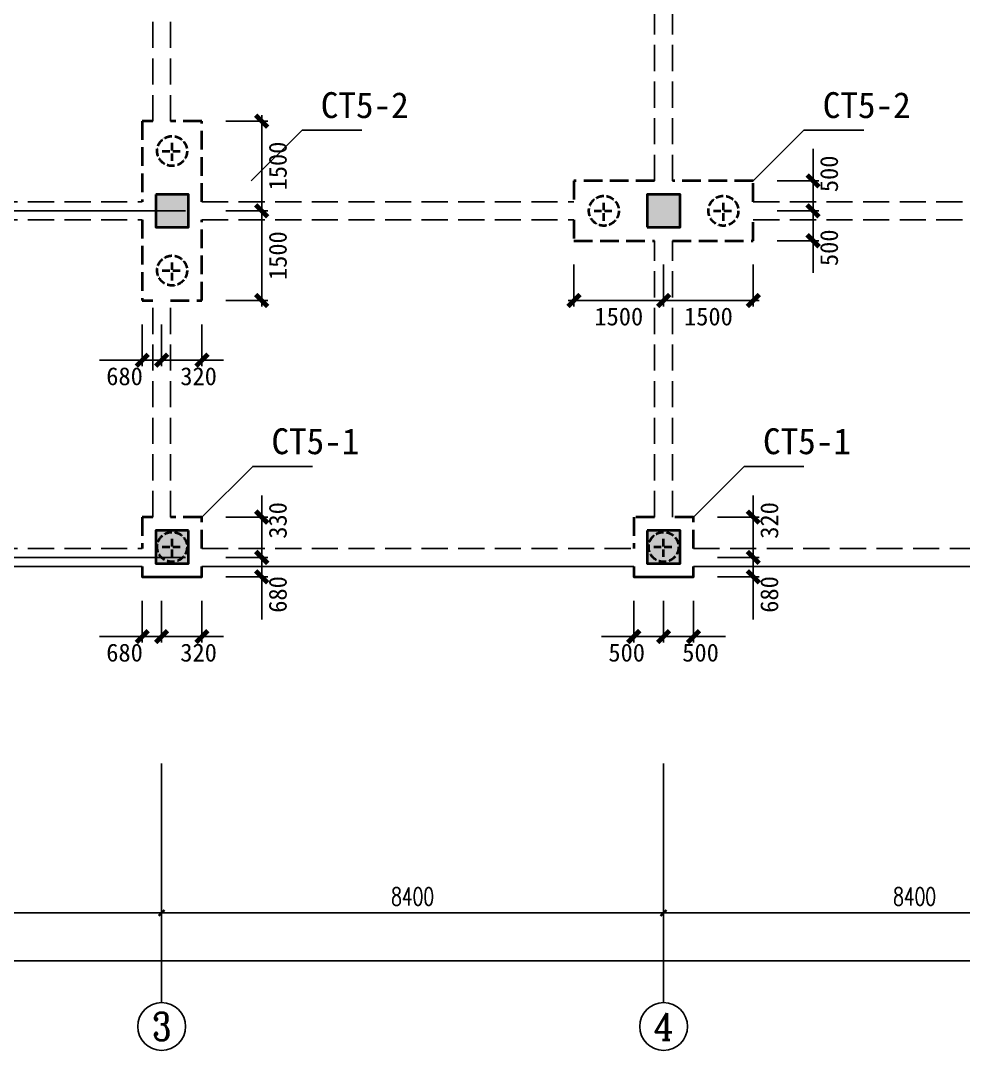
# Model space of a CAD drawing. Header units: millimetres. Extents: x -8252 to 341964, y -299084 to 206355.
# Drawn here: x 156173 to 171950, y -6934 to 10300 of the extents above; entities that cross this region are included whole.
import ezdxf
from ezdxf.enums import TextEntityAlignment as Align

# ---------------------------------------------------------------- set-up
doc = ezdxf.new("R2010")
doc.units = ezdxf.units.MM
doc.header["$LTSCALE"] = 500
doc.header["$PDMODE"] = 2
doc.header["$PDSIZE"] = 200
doc.linetypes.add('DASH', pattern=[0.35, 0.25, -0.1])
doc.linetypes.add('DASHDOT', pattern=[25.4, 12.7, -6.35, 0, -6.35])
for name, color, linetype in [('AXIS', 3, 'Continuous'), ('AXIS_TEXT', 7, 'Continuous'), ('dim____', 70, 'Continuous'), ('DOTE', 20, 'DASHDOT'), ('txt', 7, 'Continuous')]:
    doc.layers.add(name, color=color, linetype=linetype)
for name, color, linetype, lineweight in [('kz', 50, 'Continuous', 25), ('s117', 4, 'Continuous', 25), ('s121', 2, 'Continuous', 35), ('zkz', 200, 'Continuous', 35)]:
    doc.layers.add(name, color=color, linetype=linetype, lineweight=lineweight)
doc.styles.add('_TCH_AXIS', font='COMPLEX', dxfattribs={"bigfont": 'GBCBIG'})
doc.styles.add('_TCH_DIM_T3', font='SIMPLEX', dxfattribs={"width": 0.705882, "bigfont": 'GBCBIG'})
doc.styles.add('COMPLEX', font='COMPLEX')
doc.styles.add('宋体', font='')
doc.styles.get('宋体').set_extended_font_data('宋体')
doc.dimstyles.new('_TCH_ARCH&&100', dxfattribs={"dimtxt": 297.5, "dimasz": 100, "dimexe": 250, "dimexo": 300, "dimgap": 126.25, "dimtad": 1, "dimdec": 0, "dimzin": 0, "dimdsep": 46, "dimtxsty": '_TCH_DIM_T3', "dimblk": 'ARCHTICK', "dimcen": 0.09, "dimclrt": 7, "dimazin": 2, "dimtfac": 1, "dimtdec": 0, "dimtix": 1, "dimtmove": 2, "dimatfit": 3, "dimfxl": 100, "dimtolj": 1, "dimtzin": 0, "dimarcsym": 0})
doc.dimstyles.new('ISO-25', dxfattribs={"dimtxt": 2.5, "dimasz": 2.5, "dimexe": 1.25, "dimexo": 0.625, "dimtad": 1, "dimtxsty": 'Standard', "dimcen": 2.5, "dimadec": 0, "dimazin": 0, "dimtfac": 1, "dimtmove": 0, "dimatfit": 3, "dimfxl": 1, "dimarcsym": 0})

# ---------------------------------------------------------------- blocks, each defined once
blk = doc.blocks.new('_ArchTick')
at = {"color": 0, "linetype": 'ByBlock', "const_width": 0.4}
blk.add_lwpolyline([(-0.5, -0.5), (0.5, 0.5)], dxfattribs=at)
blk = doc.blocks.new('*D36')
at = {"layer": 'Defpoints', "color": 0, "transparency": 16777216}
for p in [(166433, 991), (166933, 991), (166933, -9)]:
    blk.add_point(p, dxfattribs=at)
at = {"layer": 'dim____', "color": 0, "lineweight": -2, "transparency": 16777216}
for p, q in [((166433, 591), (166433, -109)), ((166933, 591), (166933, -109)), ((166333, -9), (166933, -9)), ((166933, -9), (167970, -9))]:
    blk.add_line(p, q, dxfattribs=at)
at = {"layer": 'dim____', "color": 0, "lineweight": -2, "transparency": 16777216, "xscale": 200, "yscale": 200, "zscale": 200, "rotation": 180}
blk.add_blockref('_ArchTick', (166433, -9), dxfattribs=at)
at = {"layer": 'dim____', "color": 0, "lineweight": -2, "transparency": 16777216, "xscale": 200, "yscale": 200, "zscale": 200}
blk.add_blockref('_ArchTick', (166933, -9), dxfattribs=at)
at = {"layer": 'dim____', "color": 7, "transparency": 16777216, "insert": (167551, -279), "char_height": 300, "attachment_point": 5, "style": '宋体'}
blk.add_mtext('500', dxfattribs=at)
blk = doc.blocks.new('*D37')
at = {"layer": 'Defpoints', "color": 0, "transparency": 16777216}
for p in [(166933, 991), (167433, 991), (166933, -9)]:
    blk.add_point(p, dxfattribs=at)
at = {"layer": 'dim____', "color": 0, "lineweight": -2, "transparency": 16777216}
for p, q in [((166933, 591), (166933, -109)), ((167433, 591), (167433, -109)), ((166933, -9), (165896, -9)), ((167533, -9), (166933, -9))]:
    blk.add_line(p, q, dxfattribs=at)
at = {"layer": 'dim____', "color": 0, "lineweight": -2, "transparency": 16777216, "xscale": 200, "yscale": 200, "zscale": 200, "rotation": 180}
blk.add_blockref('_ArchTick', (166933, -9), dxfattribs=at)
at = {"layer": 'dim____', "color": 0, "lineweight": -2, "transparency": 16777216, "xscale": 200, "yscale": 200, "zscale": 200}
blk.add_blockref('_ArchTick', (167433, -9), dxfattribs=at)
at = {"layer": 'dim____', "color": 7, "transparency": 16777216, "insert": (166315, -279), "char_height": 300, "attachment_point": 5, "style": '宋体'}
blk.add_mtext('500', dxfattribs=at)
blk = doc.blocks.new('*D38')
at = {"layer": 'Defpoints', "color": 0, "transparency": 16777216}
for p in [(167433, 1316), (168433, 1316), (167433, 991)]:
    blk.add_point(p, dxfattribs=at)
at = {"layer": 'dim____', "color": 0, "lineweight": -2, "transparency": 16777216}
for p, q in [((168433, 1316), (168433, 2353)), ((167833, 1316), (168533, 1316)), ((168433, 891), (168433, 1316)), ((167833, 991), (168533, 991))]:
    blk.add_line(p, q, dxfattribs=at)
at = {"layer": 'dim____', "color": 0, "lineweight": -2, "transparency": 16777216, "xscale": 200, "yscale": 200, "zscale": 200}
for p, rotation in [((168433, 1316), 90), ((168433, 991), 270)]:
    blk.add_blockref('_ArchTick', p, dxfattribs=dict(at, rotation=rotation))
at = {"layer": 'dim____', "color": 7, "transparency": 16777216, "insert": (168703, 1935), "char_height": 300, "attachment_point": 5, "rotation": 90, "style": '宋体'}
blk.add_mtext('320', dxfattribs=at)
blk = doc.blocks.new('*D39')
at = {"layer": 'Defpoints', "color": 0, "transparency": 16777216}
for p in [(167433, 1991), (167433, 1316), (168433, 1316)]:
    blk.add_point(p, dxfattribs=at)
at = {"layer": 'dim____', "color": 0, "lineweight": -2, "transparency": 16777216}
for p, q in [((168433, 2091), (168433, 1316)), ((167833, 1991), (168533, 1991)), ((167833, 1316), (168533, 1316)), ((168433, 1316), (168433, 275))]:
    blk.add_line(p, q, dxfattribs=at)
at = {"layer": 'dim____', "color": 0, "lineweight": -2, "transparency": 16777216, "xscale": 200, "yscale": 200, "zscale": 200}
for p, rotation in [((168433, 1991), 90), ((168433, 1316), 270)]:
    blk.add_blockref('_ArchTick', p, dxfattribs=dict(at, rotation=rotation))
at = {"layer": 'dim____', "color": 7, "transparency": 16777216, "insert": (168703, 696), "char_height": 300, "attachment_point": 5, "rotation": 90, "style": '宋体'}
blk.add_mtext('680', dxfattribs=at)
blk = doc.blocks.new('*D40')
at = {"layer": 'Defpoints', "color": 0, "transparency": 16777216}
for p in [(158208, 5616), (158533, 5616), (158533, 4616)]:
    blk.add_point(p, dxfattribs=at)
at = {"layer": 'dim____', "color": 0, "lineweight": -2, "transparency": 16777216}
for p, q in [((158208, 5216), (158208, 4516)), ((158533, 5216), (158533, 4516)), ((158108, 4616), (158533, 4616)), ((158533, 4616), (159570, 4616))]:
    blk.add_line(p, q, dxfattribs=at)
at = {"layer": 'dim____', "color": 0, "lineweight": -2, "transparency": 16777216, "xscale": 200, "yscale": 200, "zscale": 200, "rotation": 180}
blk.add_blockref('_ArchTick', (158208, 4616), dxfattribs=at)
at = {"layer": 'dim____', "color": 0, "lineweight": -2, "transparency": 16777216, "xscale": 200, "yscale": 200, "zscale": 200}
blk.add_blockref('_ArchTick', (158533, 4616), dxfattribs=at)
at = {"layer": 'dim____', "color": 7, "transparency": 16777216, "insert": (159151, 4346), "char_height": 300, "attachment_point": 5, "style": '宋体'}
blk.add_mtext('320', dxfattribs=at)
blk = doc.blocks.new('*D41')
at = {"layer": 'Defpoints', "color": 0, "transparency": 16777216}
for p in [(158533, 5616), (159208, 5616), (158533, 4616)]:
    blk.add_point(p, dxfattribs=at)
at = {"layer": 'dim____', "color": 0, "lineweight": -2, "transparency": 16777216}
for p, q in [((158533, 5216), (158533, 4516)), ((159208, 5216), (159208, 4516)), ((158533, 4616), (157491, 4616)), ((159308, 4616), (158533, 4616))]:
    blk.add_line(p, q, dxfattribs=at)
at = {"layer": 'dim____', "color": 0, "lineweight": -2, "transparency": 16777216, "xscale": 200, "yscale": 200, "zscale": 200, "rotation": 180}
blk.add_blockref('_ArchTick', (158533, 4616), dxfattribs=at)
at = {"layer": 'dim____', "color": 0, "lineweight": -2, "transparency": 16777216, "xscale": 200, "yscale": 200, "zscale": 200}
blk.add_blockref('_ArchTick', (159208, 4616), dxfattribs=at)
at = {"layer": 'dim____', "color": 7, "transparency": 16777216, "insert": (157912, 4346), "char_height": 300, "attachment_point": 5, "style": '宋体'}
blk.add_mtext('680', dxfattribs=at)
blk = doc.blocks.new('*D42')
at = {"layer": 'Defpoints', "color": 0, "transparency": 16777216}
for p in [(159208, 7116), (160208, 7116), (159208, 5616)]:
    blk.add_point(p, dxfattribs=at)
at = {"layer": 'dim____', "color": 0, "lineweight": -2, "transparency": 16777216}
for p, q in [((159608, 7116), (160308, 7116)), ((160208, 5516), (160208, 7216)), ((159608, 5616), (160308, 5616))]:
    blk.add_line(p, q, dxfattribs=at)
at = {"layer": 'dim____', "color": 0, "lineweight": -2, "transparency": 16777216, "xscale": 200, "yscale": 200, "zscale": 200}
for p, rotation in [((160208, 7116), 90), ((160208, 5616), 270)]:
    blk.add_blockref('_ArchTick', p, dxfattribs=dict(at, rotation=rotation))
at = {"layer": 'dim____', "color": 7, "transparency": 16777216, "insert": (160478, 6366), "char_height": 300, "attachment_point": 5, "rotation": 90, "style": '宋体'}
blk.add_mtext('1500', dxfattribs=at)
blk = doc.blocks.new('*D43')
at = {"layer": 'Defpoints', "color": 0, "transparency": 16777216}
for p in [(159208, 8616), (159208, 7116), (160208, 7116)]:
    blk.add_point(p, dxfattribs=at)
at = {"layer": 'dim____', "color": 0, "lineweight": -2, "transparency": 16777216}
for p, q in [((160208, 8716), (160208, 7016)), ((159608, 8616), (160308, 8616)), ((159608, 7116), (160308, 7116))]:
    blk.add_line(p, q, dxfattribs=at)
at = {"layer": 'dim____', "color": 0, "lineweight": -2, "transparency": 16777216, "xscale": 200, "yscale": 200, "zscale": 200}
for p, rotation in [((160208, 8616), 90), ((160208, 7116), 270)]:
    blk.add_blockref('_ArchTick', p, dxfattribs=dict(at, rotation=rotation))
at = {"layer": 'dim____', "color": 7, "transparency": 16777216, "insert": (160478, 7866), "char_height": 300, "attachment_point": 5, "rotation": 90, "style": '宋体'}
blk.add_mtext('1500', dxfattribs=at)
blk = doc.blocks.new('*D44')
at = {"layer": 'Defpoints', "color": 0, "transparency": 16777216}
for p in [(158208, 991), (158533, 991), (158533, -9)]:
    blk.add_point(p, dxfattribs=at)
at = {"layer": 'dim____', "color": 0, "lineweight": -2, "transparency": 16777216}
for p, q in [((158208, 591), (158208, -109)), ((158533, 591), (158533, -109)), ((158108, -9), (158533, -9)), ((158533, -9), (159570, -9))]:
    blk.add_line(p, q, dxfattribs=at)
at = {"layer": 'dim____', "color": 0, "lineweight": -2, "transparency": 16777216, "xscale": 200, "yscale": 200, "zscale": 200, "rotation": 180}
blk.add_blockref('_ArchTick', (158208, -9), dxfattribs=at)
at = {"layer": 'dim____', "color": 0, "lineweight": -2, "transparency": 16777216, "xscale": 200, "yscale": 200, "zscale": 200}
blk.add_blockref('_ArchTick', (158533, -9), dxfattribs=at)
at = {"layer": 'dim____', "color": 7, "transparency": 16777216, "insert": (159151, -279), "char_height": 300, "attachment_point": 5, "style": '宋体'}
blk.add_mtext('320', dxfattribs=at)
blk = doc.blocks.new('*D45')
at = {"layer": 'Defpoints', "color": 0, "transparency": 16777216}
for p in [(158533, 991), (159208, 991), (158533, -9)]:
    blk.add_point(p, dxfattribs=at)
at = {"layer": 'dim____', "color": 0, "lineweight": -2, "transparency": 16777216}
for p, q in [((158533, 591), (158533, -109)), ((159208, 591), (159208, -109)), ((158533, -9), (157491, -9)), ((159308, -9), (158533, -9))]:
    blk.add_line(p, q, dxfattribs=at)
at = {"layer": 'dim____', "color": 0, "lineweight": -2, "transparency": 16777216, "xscale": 200, "yscale": 200, "zscale": 200, "rotation": 180}
blk.add_blockref('_ArchTick', (158533, -9), dxfattribs=at)
at = {"layer": 'dim____', "color": 0, "lineweight": -2, "transparency": 16777216, "xscale": 200, "yscale": 200, "zscale": 200}
blk.add_blockref('_ArchTick', (159208, -9), dxfattribs=at)
at = {"layer": 'dim____', "color": 7, "transparency": 16777216, "insert": (157912, -279), "char_height": 300, "attachment_point": 5, "style": '宋体'}
blk.add_mtext('680', dxfattribs=at)
blk = doc.blocks.new('*D46')
at = {"layer": 'Defpoints', "color": 0, "transparency": 16777216}
for p in [(159208, 1316), (160208, 1316), (159208, 991)]:
    blk.add_point(p, dxfattribs=at)
at = {"layer": 'dim____', "color": 0, "lineweight": -2, "transparency": 16777216}
for p, q in [((160208, 1316), (160208, 2353)), ((159608, 1316), (160308, 1316)), ((160208, 891), (160208, 1316)), ((159608, 991), (160308, 991))]:
    blk.add_line(p, q, dxfattribs=at)
at = {"layer": 'dim____', "color": 0, "lineweight": -2, "transparency": 16777216, "xscale": 200, "yscale": 200, "zscale": 200}
for p, rotation in [((160208, 1316), 90), ((160208, 991), 270)]:
    blk.add_blockref('_ArchTick', p, dxfattribs=dict(at, rotation=rotation))
at = {"layer": 'dim____', "color": 7, "transparency": 16777216, "insert": (160478, 1935), "char_height": 300, "attachment_point": 5, "rotation": 90, "style": '宋体'}
blk.add_mtext('330', dxfattribs=at)
blk = doc.blocks.new('*D47')
at = {"layer": 'Defpoints', "color": 0, "transparency": 16777216}
for p in [(159208, 1991), (159208, 1316), (160208, 1316)]:
    blk.add_point(p, dxfattribs=at)
at = {"layer": 'dim____', "color": 0, "lineweight": -2, "transparency": 16777216}
for p, q in [((160208, 2091), (160208, 1316)), ((159608, 1991), (160308, 1991)), ((159608, 1316), (160308, 1316)), ((160208, 1316), (160208, 275))]:
    blk.add_line(p, q, dxfattribs=at)
at = {"layer": 'dim____', "color": 0, "lineweight": -2, "transparency": 16777216, "xscale": 200, "yscale": 200, "zscale": 200}
for p, rotation in [((160208, 1991), 90), ((160208, 1316), 270)]:
    blk.add_blockref('_ArchTick', p, dxfattribs=dict(at, rotation=rotation))
at = {"layer": 'dim____', "color": 7, "transparency": 16777216, "insert": (160478, 696), "char_height": 300, "attachment_point": 5, "rotation": 90, "style": '宋体'}
blk.add_mtext('680', dxfattribs=at)
blk = doc.blocks.new('*D242')
at = {"layer": 'Defpoints', "color": 0, "transparency": 16777216}
for p in [(168433, 7116), (169433, 7116), (168433, 6616)]:
    blk.add_point(p, dxfattribs=at)
at = {"layer": 'dim____', "color": 0, "lineweight": -2, "transparency": 16777216}
for p, q in [((169433, 7116), (169433, 8153)), ((168833, 7116), (169533, 7116)), ((169433, 6516), (169433, 7116)), ((168833, 6616), (169533, 6616))]:
    blk.add_line(p, q, dxfattribs=at)
at = {"layer": 'dim____', "color": 0, "lineweight": -2, "transparency": 16777216, "xscale": 200, "yscale": 200, "zscale": 200}
for p, rotation in [((169433, 7116), 90), ((169433, 6616), 270)]:
    blk.add_blockref('_ArchTick', p, dxfattribs=dict(at, rotation=rotation))
at = {"layer": 'dim____', "color": 7, "transparency": 16777216, "insert": (169703, 7735), "char_height": 300, "attachment_point": 5, "rotation": 90, "style": '宋体'}
blk.add_mtext('500', dxfattribs=at)
blk = doc.blocks.new('*D243')
at = {"layer": 'Defpoints', "color": 0, "transparency": 16777216}
for p in [(168433, 7616), (168433, 7116), (169433, 7116)]:
    blk.add_point(p, dxfattribs=at)
at = {"layer": 'dim____', "color": 0, "lineweight": -2, "transparency": 16777216}
for p, q in [((168833, 7616), (169533, 7616)), ((169433, 7716), (169433, 7116)), ((168833, 7116), (169533, 7116)), ((169433, 7116), (169433, 6080))]:
    blk.add_line(p, q, dxfattribs=at)
at = {"layer": 'dim____', "color": 0, "lineweight": -2, "transparency": 16777216, "xscale": 200, "yscale": 200, "zscale": 200}
for p, rotation in [((169433, 7616), 90), ((169433, 7116), 270)]:
    blk.add_blockref('_ArchTick', p, dxfattribs=dict(at, rotation=rotation))
at = {"layer": 'dim____', "color": 7, "transparency": 16777216, "insert": (169703, 6498), "char_height": 300, "attachment_point": 5, "rotation": 90, "style": '宋体'}
blk.add_mtext('500', dxfattribs=at)
blk = doc.blocks.new('*D244')
at = {"layer": 'Defpoints', "color": 0, "transparency": 16777216}
for p in [(165433, 6616), (166933, 6616), (166933, 5616)]:
    blk.add_point(p, dxfattribs=at)
at = {"layer": 'dim____', "color": 0, "lineweight": -2, "transparency": 16777216}
for p, q in [((165433, 6216), (165433, 5516)), ((166933, 6216), (166933, 5516)), ((165333, 5616), (167033, 5616))]:
    blk.add_line(p, q, dxfattribs=at)
at = {"layer": 'dim____', "color": 0, "lineweight": -2, "transparency": 16777216, "xscale": 200, "yscale": 200, "zscale": 200, "rotation": 180}
blk.add_blockref('_ArchTick', (165433, 5616), dxfattribs=at)
at = {"layer": 'dim____', "color": 0, "lineweight": -2, "transparency": 16777216, "xscale": 200, "yscale": 200, "zscale": 200}
blk.add_blockref('_ArchTick', (166933, 5616), dxfattribs=at)
at = {"layer": 'dim____', "color": 7, "transparency": 16777216, "insert": (166183, 5346), "char_height": 300, "attachment_point": 5, "style": '宋体'}
blk.add_mtext('1500', dxfattribs=at)
blk = doc.blocks.new('*D245')
at = {"layer": 'Defpoints', "color": 0, "transparency": 16777216}
for p in [(166933, 6616), (168433, 6616), (166933, 5616)]:
    blk.add_point(p, dxfattribs=at)
at = {"layer": 'dim____', "color": 0, "lineweight": -2, "transparency": 16777216}
for p, q in [((166933, 6216), (166933, 5516)), ((168433, 6216), (168433, 5516)), ((168533, 5616), (166833, 5616))]:
    blk.add_line(p, q, dxfattribs=at)
at = {"layer": 'dim____', "color": 0, "lineweight": -2, "transparency": 16777216, "xscale": 200, "yscale": 200, "zscale": 200, "rotation": 180}
blk.add_blockref('_ArchTick', (166933, 5616), dxfattribs=at)
at = {"layer": 'dim____', "color": 0, "lineweight": -2, "transparency": 16777216, "xscale": 200, "yscale": 200, "zscale": 200}
blk.add_blockref('_ArchTick', (168433, 5616), dxfattribs=at)
at = {"layer": 'dim____', "color": 7, "transparency": 16777216, "insert": (167683, 5346), "char_height": 300, "attachment_point": 5, "style": '宋体'}
blk.add_mtext('1500', dxfattribs=at)
blk = doc.blocks.new('_AXISO')
blk.add_circle((0, 0), 0.5)
at = {"layer": 'AXIS_TEXT', "style": 'COMPLEX', "width": 1.041667}
blk.add_attdef('A', text='', height=0.56, dxfattribs=at).set_placement((-0.25, -0.28), (0.25, -0.28), align=Align.FIT)
blk = doc.blocks.new('*D867')
at = {"layer": 'AXIS', "color": 0, "lineweight": -2, "transparency": 16777216}
for p, q in [((146933, -2434), (146933, -5684)), ((219433, -2434), (219433, -5684)), ((146933, -5434), (219433, -5434))]:
    blk.add_line(p, q, dxfattribs=at)
at = {"layer": 'Defpoints', "color": 0, "transparency": 16777216}
for p in [(146933, -2134), (219433, -2134), (219433, -5434)]:
    blk.add_point(p, dxfattribs=at)
at = {"layer": 'AXIS', "color": 0, "lineweight": -2, "transparency": 16777216, "xscale": 100, "yscale": 100, "zscale": 100, "rotation": 180}
blk.add_blockref('_ArchTick', (146933, -5434), dxfattribs=at)
at = {"layer": 'AXIS', "color": 0, "lineweight": -2, "transparency": 16777216, "xscale": 100, "yscale": 100, "zscale": 100}
blk.add_blockref('_ArchTick', (219433, -5434), dxfattribs=at)
at = {"layer": 'AXIS', "color": 7, "transparency": 16777216, "insert": (183183, -5159), "char_height": 297.5, "attachment_point": 5, "style": '_TCH_DIM_T3'}
blk.add_mtext('\\A1;72500', dxfattribs=at)
blk = doc.blocks.new('*D869')
at = {"layer": 'AXIS', "color": 0, "lineweight": -2, "transparency": 16777216}
for p, q in [((152733, -2434), (152733, -4884)), ((158533, -2434), (158533, -4884)), ((152733, -4634), (158533, -4634))]:
    blk.add_line(p, q, dxfattribs=at)
at = {"layer": 'Defpoints', "color": 0, "transparency": 16777216}
for p in [(152733, -2134), (158533, -2134), (158533, -4634)]:
    blk.add_point(p, dxfattribs=at)
at = {"layer": 'AXIS', "color": 0, "lineweight": -2, "transparency": 16777216, "xscale": 100, "yscale": 100, "zscale": 100, "rotation": 180}
blk.add_blockref('_ArchTick', (152733, -4634), dxfattribs=at)
at = {"layer": 'AXIS', "color": 0, "lineweight": -2, "transparency": 16777216, "xscale": 100, "yscale": 100, "zscale": 100}
blk.add_blockref('_ArchTick', (158533, -4634), dxfattribs=at)
at = {"layer": 'AXIS', "color": 7, "transparency": 16777216, "insert": (155633, -4359), "char_height": 297.5, "attachment_point": 5, "style": '_TCH_DIM_T3'}
blk.add_mtext('\\A1;5800', dxfattribs=at)
blk = doc.blocks.new('*D870')
at = {"layer": 'AXIS', "color": 0, "lineweight": -2, "transparency": 16777216}
for p, q in [((158533, -2434), (158533, -4884)), ((166933, -2434), (166933, -4884)), ((158533, -4634), (166933, -4634))]:
    blk.add_line(p, q, dxfattribs=at)
at = {"layer": 'Defpoints', "color": 0, "transparency": 16777216}
for p in [(158533, -2134), (166933, -2134), (166933, -4634)]:
    blk.add_point(p, dxfattribs=at)
at = {"layer": 'AXIS', "color": 0, "lineweight": -2, "transparency": 16777216, "xscale": 100, "yscale": 100, "zscale": 100, "rotation": 180}
blk.add_blockref('_ArchTick', (158533, -4634), dxfattribs=at)
at = {"layer": 'AXIS', "color": 0, "lineweight": -2, "transparency": 16777216, "xscale": 100, "yscale": 100, "zscale": 100}
blk.add_blockref('_ArchTick', (166933, -4634), dxfattribs=at)
at = {"layer": 'AXIS', "color": 7, "transparency": 16777216, "insert": (162733, -4359), "char_height": 297.5, "attachment_point": 5, "style": '_TCH_DIM_T3'}
blk.add_mtext('\\A1;8400', dxfattribs=at)
blk = doc.blocks.new('*D871')
at = {"layer": 'AXIS', "color": 0, "lineweight": -2, "transparency": 16777216}
for p, q in [((166933, -2434), (166933, -4884)), ((175333, -2434), (175333, -4884)), ((166933, -4634), (175333, -4634))]:
    blk.add_line(p, q, dxfattribs=at)
at = {"layer": 'Defpoints', "color": 0, "transparency": 16777216}
for p in [(166933, -2134), (175333, -2134), (175333, -4634)]:
    blk.add_point(p, dxfattribs=at)
at = {"layer": 'AXIS', "color": 0, "lineweight": -2, "transparency": 16777216, "xscale": 100, "yscale": 100, "zscale": 100, "rotation": 180}
blk.add_blockref('_ArchTick', (166933, -4634), dxfattribs=at)
at = {"layer": 'AXIS', "color": 0, "lineweight": -2, "transparency": 16777216, "xscale": 100, "yscale": 100, "zscale": 100}
blk.add_blockref('_ArchTick', (175333, -4634), dxfattribs=at)
at = {"layer": 'AXIS', "color": 7, "transparency": 16777216, "insert": (171133, -4359), "char_height": 297.5, "attachment_point": 5, "style": '_TCH_DIM_T3'}
blk.add_mtext('\\A1;8400', dxfattribs=at)

msp = doc.modelspace()

# ---------------------------------------------------------------- hatches: boundary and pattern name
at = {"layer": 'kz'}
h = msp.add_hatch(color=52, dxfattribs=at)
h.dxf.hatch_style = 1
h.paths.add_polyline_path([(158433.088, 7391.423), (158433.088, 6841.423), (158983.088, 6841.423), (158983.088, 7391.423)])
h = msp.add_hatch(color=52, dxfattribs=at)
h.dxf.hatch_style = 1
h.paths.add_polyline_path([(166658.088, 6841.423), (167208.088, 6841.423), (167208.088, 7391.423), (166658.088, 7391.423)])
h = msp.add_hatch(color=52, dxfattribs=at)
h.dxf.hatch_style = 1
h.paths.add_polyline_path([(158983.088, 1766.423), (158433.088, 1766.423), (158433.088, 1216.423), (158983.088, 1216.423)])
h = msp.add_hatch(color=52, dxfattribs=at)
h.dxf.hatch_style = 1
h.paths.add_polyline_path([(166658.088, 1766.423), (166658.088, 1216.423), (167208.088, 1216.423), (167208.088, 1766.423)])

# ---------------------------------------------------------------- linework, layer by layer
at = {"layer": 'AXIS'}
for p, q in [((158533.088, -2133.577), (158533.088, -6133.577)), ((166933.274, -2133.577), (166933.274, -6133.577))]:
    msp.add_line(p, q, dxfattribs=at)
at = {"layer": 'DOTE', "ltscale": 5}
for p, q in [((158533.088, 59216.423), (158533.088, -2133.577)), ((166933.274, 59216.423), (166933.274, -2132.854)), ((222433.088, 7116.423), (143483.088, 7116.423)), ((222433.088, 1316.423), (143483.088, 1316.423))]:
    msp.add_line(p, q, dxfattribs=at)
at = {"layer": 'kz', "lineweight": 35}
for points in [[(158433.088, 7391.423), (158433.088, 6841.423), (158983.088, 6841.423), (158983.088, 7391.423)], [(166658.088, 6841.423), (167208.088, 6841.423), (167208.088, 7391.423), (166658.088, 7391.423)], [(158983.088, 1766.423), (158433.088, 1766.423), (158433.088, 1216.423), (158983.088, 1216.423)], [(166658.088, 1766.423), (166658.088, 1216.423), (167208.088, 1216.423), (167208.088, 1766.423)]]:
    msp.add_lwpolyline(points, close=True, dxfattribs=at)
at = {"layer": 's117', "linetype": 'DASH', "ltscale": 3.5}
for p, q in [((166783.088, 7616.423), (166783.088, 12091.073)), ((167083.088, 7616.423), (167083.088, 12091.073)), ((158383.088, 8616.423), (158383.088, 11786.398)), ((158683.088, 8616.423), (158683.088, 11786.398)), ((153233.088, 7266.423), (158208.088, 7266.423)), ((159208.088, 7266.423), (165433.088, 7266.423)), ((168433.088, 7266.423), (173833.088, 7266.423)), ((153233.088, 6966.423), (158208.088, 6966.423)), ((159208.088, 6966.423), (165433.088, 6966.423)), ((168433.088, 6966.423), (173833.088, 6966.423)), ((166783.088, 1991.423), (166783.088, 6616.423)), ((167083.088, 1991.423), (167083.088, 6616.423)), ((158383.088, 1991.423), (158383.088, 5616.423)), ((158683.088, 1991.423), (158683.088, 5616.423)), ((153233.088, 1466.423), (158208.088, 1466.423)), ((159208.088, 1466.423), (166433.088, 1466.423)), ((167433.088, 1466.423), (174833.088, 1466.423))]:
    msp.add_line(p, q, dxfattribs=at)
at = {"layer": 's117'}
for p, q in [((153233.088, 1166.423), (158208.088, 1166.423)), ((159208.088, 1166.423), (166433.088, 1166.423)), ((167433.088, 1166.423), (174833.088, 1166.423))]:
    msp.add_line(p, q, dxfattribs=at)
at = {"layer": 's121', "linetype": 'DASH', "ltscale": 2.5}
for points in [[(158383.088, 8616.423), (158208.088, 8616.423), (158208.088, 7266.423)], [(159208.088, 7266.423), (159208.088, 8616.423), (158683.088, 8616.423)], [(166783.088, 7616.423), (165433.088, 7616.423), (165433.088, 7266.423)], [(168433.088, 7266.423), (168433.088, 7616.423), (167083.088, 7616.423)], [(158208.088, 6966.423), (158208.088, 5616.423), (158383.088, 5616.423)], [(158683.088, 5616.423), (159208.088, 5616.423), (159208.088, 6966.423)], [(165433.088, 6966.423), (165433.088, 6616.423), (166783.088, 6616.423)], [(167083.088, 6616.423), (168433.088, 6616.423), (168433.088, 6966.423)], [(158383.088, 1991.423), (158208.088, 1991.423), (158208.088, 1466.423)], [(159208.088, 1466.423), (159208.088, 1991.423), (158683.088, 1991.423)], [(166783.088, 1991.423), (166433.088, 1991.423), (166433.088, 1466.423)], [(167433.088, 1466.423), (167433.088, 1991.423), (167083.088, 1991.423)]]:
    msp.add_lwpolyline(points, dxfattribs=at)
at = {"layer": 's121'}
for points in [[(158208.088, 1166.423), (158208.088, 991.423), (159208.088, 991.423), (159208.088, 1166.423)], [(166433.088, 1166.423), (166433.088, 991.423), (167433.088, 991.423), (167433.088, 1166.423)]]:
    msp.add_lwpolyline(points, dxfattribs=at)
at = {"layer": 'txt'}
for points in [[(160033.088, 7616.423), (160881.616, 8464.951), (161881.616, 8464.951)], [(168433.19, 7616.423), (169281.718, 8464.951), (170281.718, 8464.951)], [(159208.088, 1991.423), (160056.616, 2839.951), (161056.616, 2839.951)], [(167433.274, 1991.423), (168281.802, 2839.951), (169281.802, 2839.951)]]:
    msp.add_lwpolyline(points, dxfattribs=at)
at = {"layer": 'zkz', "linetype": 'DASH'}
for p, q in [((158708.088, 7951.423), (158708.088, 8281.423)), ((158543.088, 8116.423), (158873.088, 8116.423)), ((165933.088, 6951.423), (165933.088, 7281.423)), ((167933.088, 6951.423), (167933.088, 7281.423)), ((165768.088, 7116.423), (166098.088, 7116.423)), ((167768.088, 7116.423), (168098.088, 7116.423)), ((158708.088, 5951.423), (158708.088, 6281.423)), ((158543.088, 6116.423), (158873.088, 6116.423)), ((158708.088, 1326.423), (158708.088, 1656.423)), ((166933.088, 1326.423), (166933.088, 1656.423)), ((158543.088, 1491.423), (158873.088, 1491.423)), ((166768.088, 1491.423), (167098.088, 1491.423))]:
    msp.add_line(p, q, dxfattribs=at)
for centre in [(158708.088, 8116.423), (165933.088, 7116.423), (167933.088, 7116.423), (158708.088, 6116.423), (158708.088, 1491.423), (166933.088, 1491.423)]:
    msp.add_circle(centre, 250, dxfattribs=at)

# ---------------------------------------------------------------- block references
at = {"layer": 'AXIS'}
ref = msp.add_blockref('_AXISO', (158533.088, -6533.577), dxfattribs=dict(at, xscale=800, yscale=800, zscale=800))
ref.add_attrib('A', '3', dxfattribs={"layer": 'AXIS_TEXT', "height": 465.948, "style": '_TCH_AXIS'}).set_placement((158377.772, -6766.551), (158688.404, -6766.551), align=Align.FIT)
ref = msp.add_blockref('_AXISO', (166933.274, -6533.577), dxfattribs=dict(at, xscale=800, yscale=800, zscale=800))
ref.add_attrib('A', '4', dxfattribs={"layer": 'AXIS_TEXT', "height": 445.442, "style": '_TCH_AXIS'}).set_placement((166763.582, -6756.298), (167102.966, -6756.298), align=Align.FIT)

# ---------------------------------------------------------------- texts
at = {"layer": 'txt', "char_height": 433, "width": 1000, "attachment_point": 5}
for s, insert in [('CT5-2', (161931.778, 8881.684)), ('CT5-2', (170331.879, 8881.684)), ('CT5-1', (161106.778, 3256.684)), ('CT5-1', (169331.963, 3256.684))]:
    msp.add_mtext(s, dxfattribs=dict(at, insert=insert))

# ---------------------------------------------------------------- dimensions: what is measured, and where the dimension line sits
at = {"layer": 'AXIS'}
for p1, p2, distance, picture, middle in [((146933.088, -2133.577), (219433.088, -2133.577), -3300, '*D867', (183183.088, -5158.577)), ((152733.088, -2133.577), (158533.088, -2133.577), -2500, '*D869', (155633.088, -4358.577)), ((158533.088, -2133.577), (166933.274, -2133.577), -2500, '*D870', (162733.181, -4358.577)), ((166933.274, -2133.577), (175333.088, -2133.577), -2500, '*D871', (171133.181, -4358.577))]:
    dim = msp.add_aligned_dim(p1=p1, p2=p2, distance=distance, dimstyle='_TCH_ARCH&&100', dxfattribs=at)
    dim.commit()
    dim.dimension.update_dxf_attribs({"geometry": picture, "text_midpoint": middle})
at = {"layer": 'dim____'}
for p1, p2, distance, picture, middle in [((159208.088, 8616.423), (159208.088, 7116.423), 1000, '*D43', (160478.088, 7866.423)), ((168433.088, 6616.423), (168433.088, 7116.423), -1000, '*D242', (169703.088, 7734.747)), ((168433.088, 7616.423), (168433.088, 7116.423), 1000, '*D243', (169703.088, 6498.099)), ((159208.088, 5616.423), (159208.088, 7116.423), -1000, '*D42', (160478.088, 6366.423)), ((165433.088, 6616.423), (166933.088, 6616.423), -1000, '*D244', (166183.088, 5346.423)), ((168433.088, 6616.423), (166933.088, 6616.423), 1000, '*D245', (167683.088, 5346.423)), ((159208.088, 5616.423), (158533.088, 5616.423), 1000, '*D41', (157912.25, 4346.423)), ((158208.088, 5616.423), (158533.088, 5616.423), -1000, '*D40', (159151.412, 4346.423)), ((159208.088, 991.423), (159208.088, 1316.423), -1000, '*D46', (160478.088, 1934.747)), ((167433.088, 991.423), (167433.088, 1316.423), -1000, '*D38', (168703.088, 1934.747)), ((159208.088, 1991.423), (159208.088, 1316.423), 1000, '*D47', (160478.088, 695.585)), ((167433.088, 1991.423), (167433.088, 1316.423), 1000, '*D39', (168703.088, 695.585)), ((159208.088, 991.423), (158533.088, 991.423), 1000, '*D45', (157912.25, -278.577)), ((158208.088, 991.423), (158533.088, 991.423), -1000, '*D44', (159151.412, -278.577)), ((167433.088, 991.423), (166933.087, 991.423), 1000, '*D37', (166314.763, -278.577)), ((166433.088, 991.423), (166933.087, 991.423), -1000, '*D36', (167551.411, -278.577))]:
    dim = msp.add_aligned_dim(p1=p1, p2=p2, distance=distance, dimstyle='ISO-25', override={"dimtxt": 300, "dimasz": 200, "dimexe": 100, "dimexo": 400, "dimgap": 120, "dimtad": 2, "dimrnd": 10, "dimtxsty": '宋体', "dimblk1": 'ArchTick', "dimblk2": 'ArchTick', "dimsah": 1, "dimdle": 100, "dimclrt": 7}, dxfattribs=at)
    dim.commit()
    dim.dimension.update_dxf_attribs({"geometry": picture, "text_midpoint": middle})

doc.saveas('drawing.dxf')
